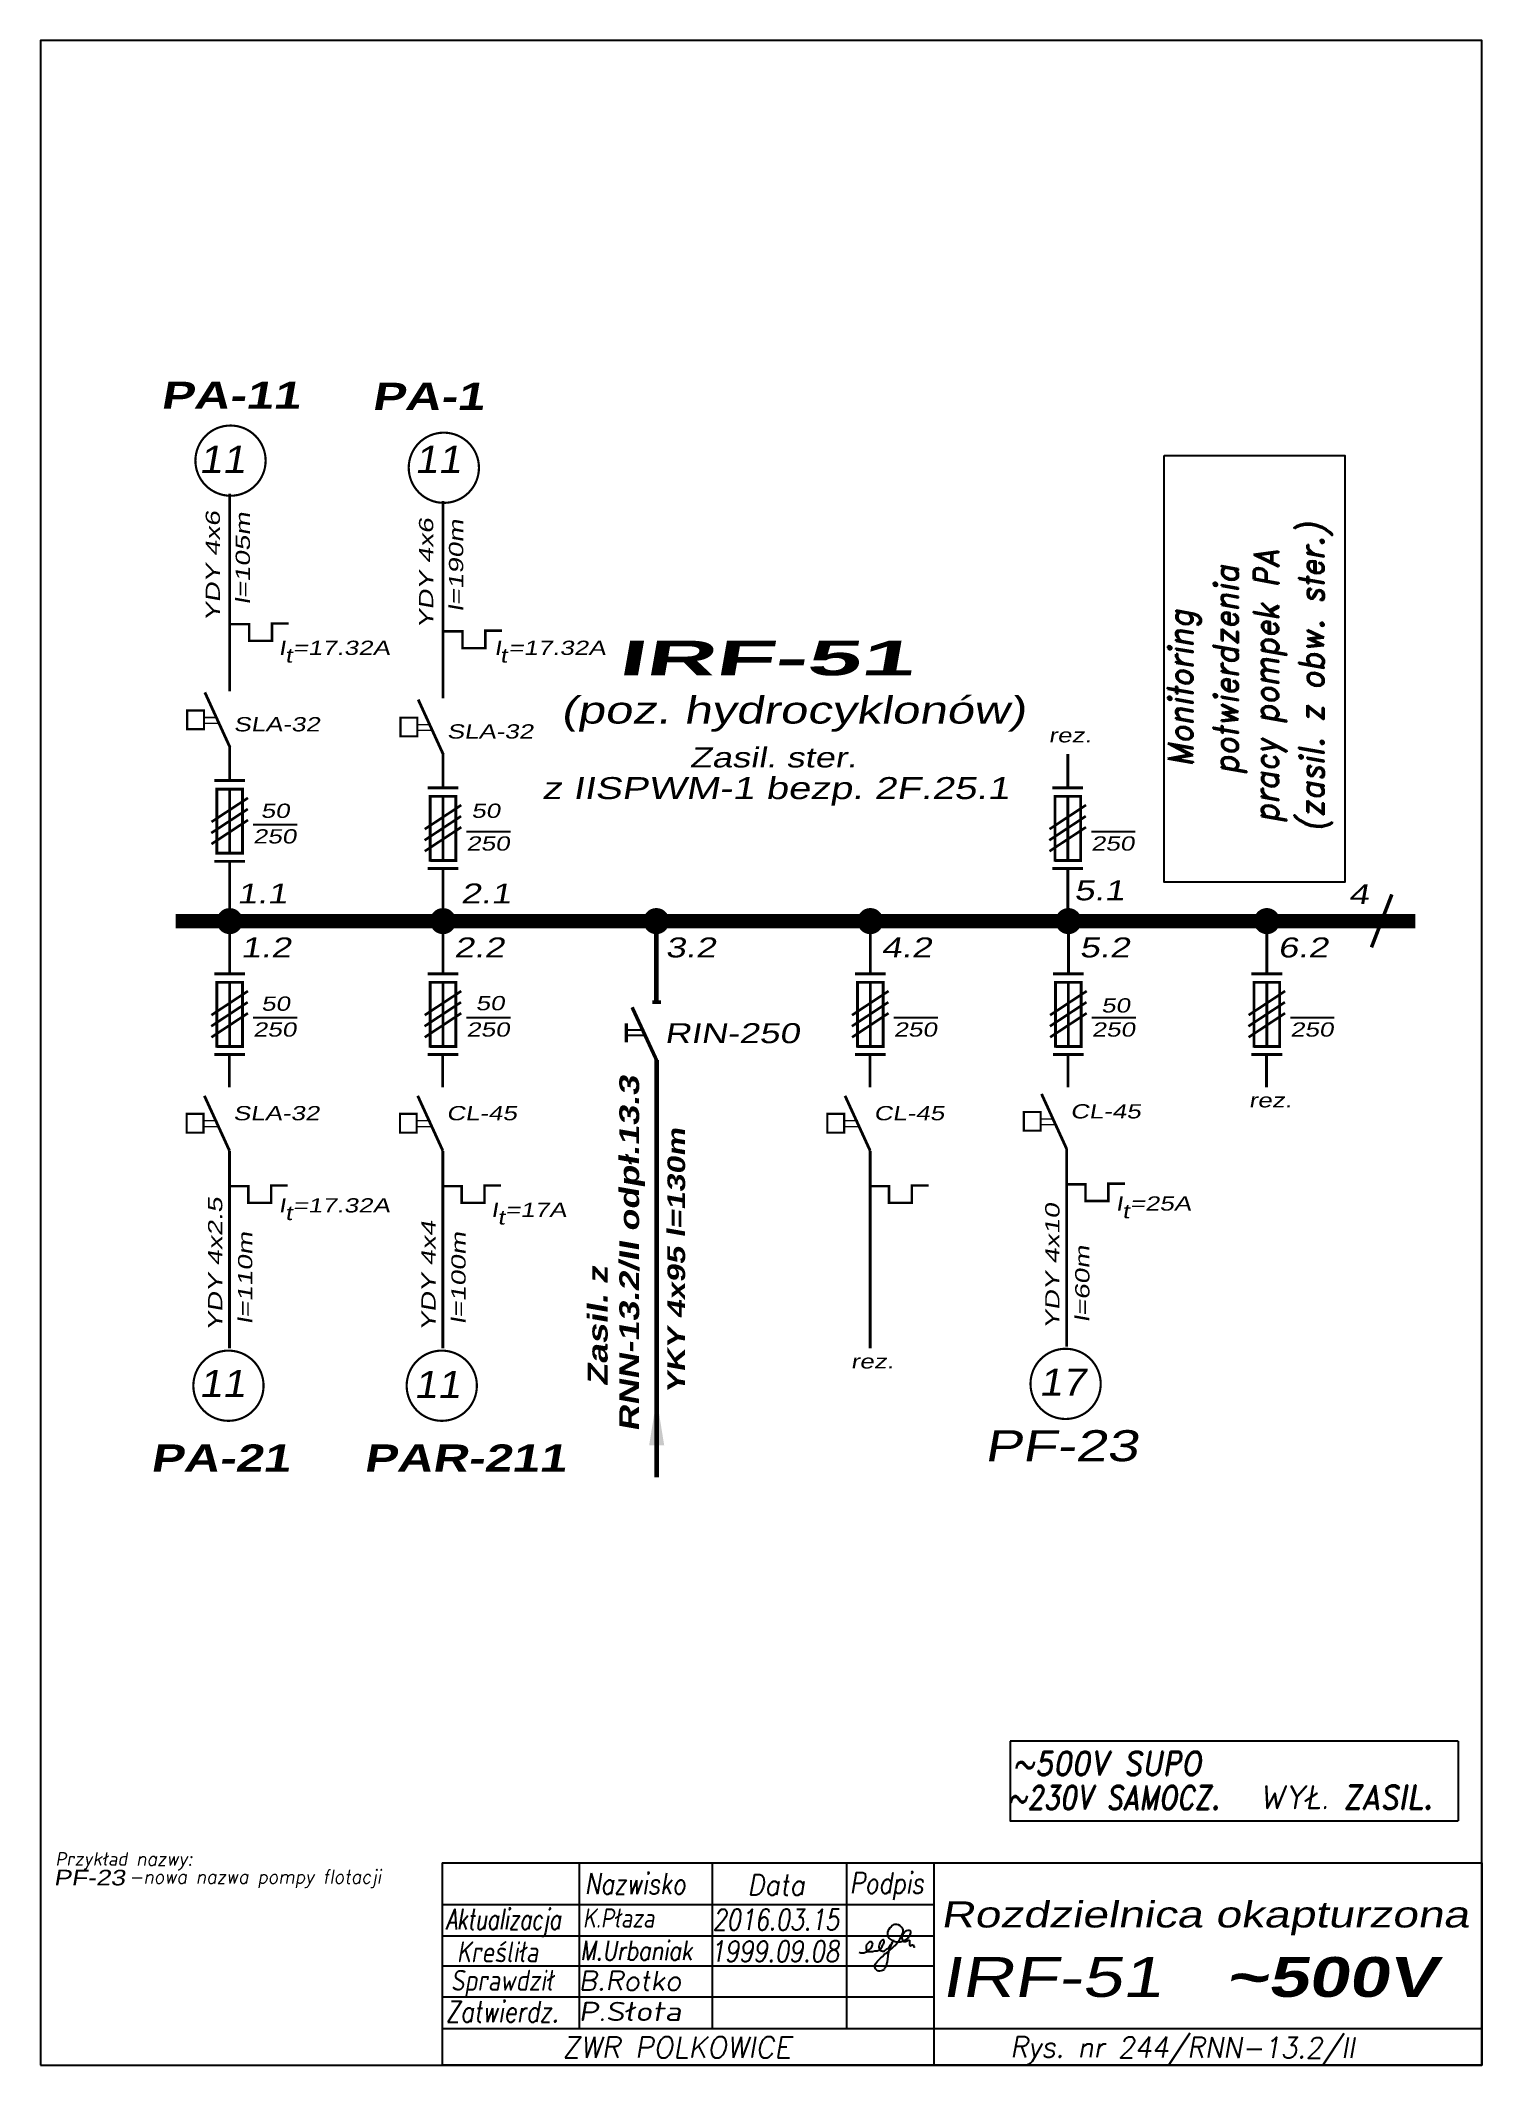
# Model space of a CAD drawing. Extents: x 0 to 210, y 0 to 295.
import ezdxf
from ezdxf.enums import TextEntityAlignment as Align

# ---------------------------------------------------------------- set-up
doc = ezdxf.new("R2010")
doc.units = 0
doc.header["$MEASUREMENT"] = 0
doc.layers.get('0').update_dxf_attribs({"linetype": 'CONTINUOUS'})
doc.layers.add('LINIE', color=4, linetype='CONTINUOUS')
doc.layers.add('pole12', color=7, linetype='CONTINUOUS')
doc.styles.add('ROMAND', font='romand', dxfattribs={"width": 0.8, "oblique": 15, "height": 7})
doc.styles.add('ROMANS', font='romans', dxfattribs={"width": 0.8, "oblique": 15, "height": 3})
doc.styles.add('styl1', font='arial.ttf', dxfattribs={"width": 0.8, "oblique": 10, "height": 2.8})
doc.styles.add('styl2', font='arialbd.ttf', dxfattribs={"width": 0.8, "oblique": 10, "height": 2.8})

msp = doc.modelspace()

# ---------------------------------------------------------------- linework, layer by layer
at = {"color": 7}
for p, q in [((27.54, 173.88), (27.54, 172.63)), ((58.62, 172.84), (58.62, 171.58)), ((206.53, 47.21), (206.53, 35.6)), ((97.84, 29.49), (97.84, 5.37)), ((117.45, 29.49), (117.45, 5.37)), ((58.5, 23.43), (130.04, 23.43)), ((97.84, 23.43), (97.84, 19.11)), ((117.45, 23.43), (117.45, 19.11)), ((58.5, 18.85), (130.09, 18.85)), ((120.52, 17.75), (120.43, 17.66)), ((120.66, 17.86), (120.52, 17.75)), ((120.74, 17.94), (120.66, 17.86)), ((120.83, 17.99), (120.74, 17.94)), ((120.92, 18.01), (120.83, 17.99)), ((121.01, 18.01), (120.92, 18.01)), ((121.1, 17.94), (121.01, 18.01)), ((121.16, 17.88), (121.1, 17.94)), ((121.23, 17.79), (121.16, 17.88)), ((121.25, 17.66), (121.23, 17.79)), ((122.31, 17.79), (122.22, 17.64)), ((122.4, 17.94), (122.31, 17.79)), ((122.48, 18.08), (122.4, 17.94)), ((122.57, 18.16), (122.48, 18.08)), ((122.66, 18.23), (122.57, 18.16)), ((122.75, 18.27), (122.66, 18.23)), ((122.84, 18.27), (122.75, 18.27)), ((122.88, 18.23), (122.84, 18.27)), ((122.84, 17.66), (122.88, 17.81)), ((122.9, 18.16), (122.88, 18.23)), ((122.88, 17.81), (122.9, 17.94)), ((122.9, 17.94), (122.9, 18.16)), ((123.43, 19.4), (123.41, 19.16)), ((123.41, 19.16), (123.43, 18.94)), ((123.5, 19.62), (123.43, 19.4)), ((123.43, 18.94), (123.5, 18.74)), ((123.61, 19.77), (123.5, 19.62)), ((123.5, 18.74), (123.63, 18.52)), ((123.76, 20.01), (123.61, 19.77)), ((123.63, 18.52), (123.8, 18.38)), ((123.94, 20.19), (123.76, 20.01)), ((123.8, 18.38), (124.11, 18.16)), ((124.11, 20.37), (123.94, 20.19)), ((123.94, 17.66), (124.02, 17.79)), ((124.02, 17.75), (123.98, 17.64)), ((124.02, 17.79), (124.11, 17.88)), ((124.07, 17.88), (124.02, 17.75)), ((124.11, 18.01), (124.07, 17.88)), ((124.25, 20.45), (124.11, 20.37)), ((124.11, 18.16), (124.38, 18.1)), ((124.16, 18.1), (124.11, 18.01)), ((124.11, 17.88), (124.16, 18.01)), ((124.2, 18.16), (124.16, 18.1)), ((124.16, 18.01), (124.2, 18.1)), ((124.2, 18.16), (124.25, 18.23)), ((124.25, 18.23), (124.2, 18.16)), ((124.2, 18.1), (124.2, 18.16)), ((124.42, 20.52), (124.25, 20.45)), ((124.25, 18.23), (124.25, 18.27)), ((124.25, 18.27), (124.25, 18.23)), ((124.38, 18.1), (124.69, 18.01)), ((124.75, 20.52), (124.42, 20.52)), ((124.69, 18.01), (125.28, 18.01)), ((124.69, 17.66), (124.86, 17.88)), ((124.99, 20.45), (124.75, 20.52)), ((124.86, 17.88), (124.99, 18.1)), ((125.24, 20.32), (124.99, 20.45)), ((124.99, 18.1), (125.19, 18.38)), ((125.19, 18.38), (125.37, 18.65)), ((125.41, 20.19), (125.24, 20.32)), ((125.28, 18.01), (125.5, 18.03)), ((125.37, 18.65), (125.5, 18.94)), ((125.54, 20.06), (125.41, 20.19)), ((125.5, 18.94), (125.59, 19.16)), ((125.54, 18.87), (125.5, 18.71)), ((125.5, 18.71), (125.5, 18.52)), ((125.5, 18.52), (125.54, 18.36)), ((125.5, 18.03), (125.72, 18.1)), ((125.63, 19.88), (125.54, 20.06)), ((125.63, 19.07), (125.54, 18.87)), ((125.54, 18.36), (125.59, 18.21)), ((125.59, 19.16), (125.68, 19.38)), ((125.59, 18.21), (125.68, 18.1)), ((125.68, 19.73), (125.63, 19.88)), ((125.76, 19.22), (125.63, 19.07)), ((125.68, 19.38), (125.68, 19.73)), ((125.68, 18.1), (125.81, 18.03)), ((125.72, 18.1), (125.9, 18.21)), ((125.85, 19.38), (125.76, 19.22)), ((125.81, 18.03), (126.03, 18.03)), ((125.99, 19.49), (125.85, 19.38)), ((125.9, 18.21), (126.12, 18.34)), ((126.16, 19.57), (125.99, 19.49)), ((126.03, 18.03), (126.16, 18.1)), ((126.12, 18.34), (126.29, 18.45)), ((126.38, 19.64), (126.16, 19.57)), ((126.16, 18.1), (126.43, 18.23)), ((126.29, 18.45), (126.43, 18.58)), ((126.58, 19.64), (126.38, 19.64)), ((126.43, 18.58), (126.58, 18.8)), ((126.43, 18.23), (126.6, 18.23)), ((126.69, 19.57), (126.58, 19.64)), ((126.58, 18.8), (126.69, 19)), ((126.6, 18.23), (126.6, 17.64)), ((126.8, 19.44), (126.69, 19.57)), ((126.69, 19), (126.76, 19.16)), ((126.76, 19.16), (126.8, 19.29)), ((126.8, 19.29), (126.8, 19.44)), ((119.27, 16.47), (119.51, 16.38)), ((119.51, 16.38), (119.73, 16.38)), ((119.73, 16.38), (119.95, 16.4)), ((119.95, 16.4), (120.19, 16.47)), ((120.19, 16.47), (120.35, 16.53)), ((120.32, 17.37), (120.3, 17.22)), ((120.3, 17.22), (120.3, 17.04)), ((120.3, 17.04), (120.32, 16.93)), ((120.37, 17.53), (120.32, 17.37)), ((120.32, 16.93), (120.37, 16.8)), ((120.35, 16.53), (120.5, 16.62)), ((120.43, 17.66), (120.37, 17.53)), ((120.37, 16.8), (120.41, 16.67)), ((120.41, 16.67), (120.46, 16.6)), ((120.46, 16.6), (120.5, 16.6)), ((120.5, 16.62), (120.66, 16.76)), ((120.5, 16.6), (120.57, 16.58)), ((120.57, 16.58), (120.7, 16.58)), ((120.66, 16.76), (120.79, 16.89)), ((120.7, 16.58), (120.92, 16.6)), ((120.79, 16.89), (120.92, 17.04)), ((120.92, 17.04), (121.1, 17.24)), ((120.92, 16.6), (121.23, 16.6)), ((121.1, 17.24), (121.16, 17.39)), ((121.16, 17.39), (121.21, 17.53)), ((121.21, 17.53), (121.25, 17.66)), ((121.23, 16.6), (121.56, 16.67)), ((121.56, 16.67), (121.89, 16.69)), ((121.58, 14.58), (121.65, 14.77)), ((121.65, 14.77), (121.78, 14.99)), ((121.78, 14.99), (121.95, 15.19)), ((121.89, 16.69), (122.13, 16.76)), ((121.95, 15.19), (122.17, 15.41)), ((122.17, 17.46), (122.13, 17.31)), ((122.13, 17.31), (122.13, 17.17)), ((122.13, 17.17), (122.17, 17.09)), ((122.13, 16.76), (122.22, 16.82)), ((122.22, 17.64), (122.17, 17.46)), ((122.17, 17.09), (122.17, 16.98)), ((122.17, 16.98), (122.22, 16.95)), ((122.17, 15.41), (122.4, 15.61)), ((122.22, 16.95), (122.26, 16.89)), ((122.22, 16.82), (122.31, 16.89)), ((122.26, 16.89), (122.35, 16.8)), ((122.31, 16.89), (122.35, 16.95)), ((122.35, 16.95), (122.44, 17.04)), ((122.35, 16.8), (122.44, 16.69)), ((122.4, 15.61), (122.66, 15.83)), ((122.44, 17.04), (122.62, 17.31)), ((122.44, 16.69), (122.57, 16.67)), ((122.57, 16.67), (122.7, 16.62)), ((122.62, 17.31), (122.75, 17.53)), ((122.66, 15.83), (122.9, 16.12)), ((122.7, 16.62), (122.88, 16.62)), ((122.75, 17.53), (122.84, 17.66)), ((122.88, 16.62), (122.95, 16.69)), ((122.9, 16.12), (123.12, 16.27)), ((122.95, 16.69), (123.1, 16.76)), ((123.1, 16.76), (123.21, 16.89)), ((123.12, 16.27), (123.3, 16.4)), ((123.21, 16.89), (123.34, 16.95)), ((123.28, 14.82), (123.25, 14.69)), ((123.3, 14.91), (123.28, 14.82)), ((123.3, 16.4), (123.54, 16.6)), ((123.34, 15.06), (123.3, 14.91)), ((123.34, 16.95), (123.45, 17.02)), ((123.36, 15.19), (123.34, 15.06)), ((123.39, 15.35), (123.36, 15.19)), ((123.43, 15.54), (123.39, 15.35)), ((123.45, 15.76), (123.43, 15.54)), ((123.45, 17.02), (123.56, 17.11)), ((123.47, 15.98), (123.45, 15.76)), ((123.52, 16.25), (123.47, 15.98)), ((123.56, 16.47), (123.52, 16.25)), ((123.54, 16.6), (123.8, 16.82)), ((123.56, 17.11), (123.67, 17.24)), ((123.61, 16.69), (123.56, 16.47)), ((123.67, 16.89), (123.61, 16.69)), ((123.67, 17.24), (123.76, 17.37)), ((123.76, 17.04), (123.67, 16.89)), ((123.76, 17.37), (123.85, 17.53)), ((123.8, 17.17), (123.76, 17.04)), ((123.85, 17.33), (123.8, 17.17)), ((123.8, 16.82), (124.02, 17.02)), ((123.85, 17.53), (123.94, 17.66)), ((123.89, 17.46), (123.85, 17.33)), ((123.98, 17.64), (123.89, 17.46)), ((124.02, 17.02), (124.29, 17.24)), ((124.29, 17.24), (124.51, 17.44)), ((124.51, 17.44), (124.69, 17.66)), ((126.6, 17.64), (126.62, 17.53)), ((126.62, 17.53), (126.65, 17.46)), ((126.65, 17.46), (126.67, 17.39)), ((126.67, 17.39), (126.73, 17.39)), ((126.73, 17.39), (126.89, 17.5)), ((126.89, 17.5), (127.02, 17.53)), ((127.02, 17.53), (127.11, 17.57)), ((127.11, 17.57), (127.15, 17.57)), ((127.15, 17.57), (127.15, 17.53)), ((127.15, 17.53), (127.2, 17.44)), ((127.2, 17.44), (127.2, 17.33)), ((127.2, 17.33), (127.24, 17.28)), ((127.24, 17.28), (127.24, 17.24)), ((127.24, 17.24), (127.28, 17.22)), ((127.28, 17.24), (127.33, 17.28)), ((127.28, 17.17), (127.28, 17.24)), ((127.28, 17.22), (127.28, 17.17)), ((127.33, 17.28), (127.33, 17.31)), ((58.5, 14.47), (130.19, 14.47)), ((121.56, 14.35), (121.58, 14.58)), ((121.6, 14.2), (121.56, 14.35)), ((121.67, 14.07), (121.6, 14.2)), ((121.76, 13.94), (121.67, 14.07)), ((121.87, 13.85), (121.76, 13.94)), ((122, 13.76), (121.87, 13.85)), ((122.13, 13.72), (122, 13.76)), ((122.26, 13.72), (122.13, 13.72)), ((122.48, 13.76), (122.26, 13.72)), ((122.66, 13.8), (122.48, 13.76)), ((122.79, 13.87), (122.66, 13.8)), ((122.9, 13.98), (122.79, 13.87)), ((122.97, 14.13), (122.9, 13.98)), ((123.06, 14.27), (122.97, 14.13)), ((123.12, 14.4), (123.06, 14.27)), ((123.19, 14.55), (123.12, 14.4)), ((123.25, 14.69), (123.19, 14.55)), ((58.5, 9.98), (130.09, 9.98)), ((66.01, 0), (66.01, 0)), ((66.01, 0), (66.01, 0))]:
    msp.add_line(p, q, dxfattribs=at)
for points in [[(0, 0), (210, 0), (210, 295), (0, 295)], [(163.74, 234.53), (190.02, 234.53), (190.02, 172.39), (163.74, 172.39)]]:
    msp.add_lwpolyline(points, close=True)
at = {"const_width": 0.312}
for points in [[(22.57, 233.79, 1), (32.8, 233.79, 1)], [(53.65, 232.75, 1), (63.88, 232.75, 1)], [(22.27, 99.01, 1), (32.5, 99.01, 1)], [(53.35, 99.01, 1), (63.58, 99.01, 1)], [(144.24, 99.28, 1), (154.47, 99.28, 1)]]:
    msp.add_lwpolyline(points, format="xyb", close=True, dxfattribs=at)
at = {"color": 7}
for points, const_width in [([(27.57, 228.96), (27.57, 200.18)], 0.415), ([(58.65, 227.91), (58.65, 199.14)], 0.415), ([(27.57, 192.09), (27.57, 187.2)], 0.415), ([(58.65, 191.05), (58.65, 186.16)], 0.415), ([(149.67, 191.05), (149.67, 186.16)], 0.415), ([(25.33, 187.18), (29.81, 187.18), (29.81, 187.18)], 0.415), ([(25.7, 176.59), (29.43, 176.59), (29.43, 185.93), (25.7, 185.93), (25.7, 176.38)], 0.415), ([(27.57, 185.93), (27.57, 185.93), (27.57, 185.93), (27.57, 176.59)], 0.415), ([(56.41, 186.13), (60.89, 186.13), (60.89, 186.13)], 0.415), ([(147.43, 186.13), (151.91, 186.13), (151.91, 186.13)], 0.415), ([(30.2, 183.03), (30.2, 183.03), (24.88, 179.53)], 0.374), ([(30.23, 184.65), (30.23, 184.65), (24.91, 181.15)], 0.374), ([(61.31, 183.61), (61.31, 183.61), (55.99, 180.1)], 0.374), ([(56.78, 175.54), (60.51, 175.54), (60.51, 184.89), (56.78, 184.89), (56.78, 175.34)], 0.415), ([(58.65, 184.89), (58.65, 184.89), (58.65, 184.89), (58.65, 175.54)], 0.415), ([(152.33, 183.61), (152.33, 183.61), (147.01, 180.1)], 0.374), ([(147.8, 175.54), (151.54, 175.54), (151.54, 184.89), (147.8, 184.89), (147.8, 175.34)], 0.415), ([(149.67, 184.89), (149.67, 184.89), (149.67, 184.89), (149.67, 175.54)], 0.415), ([(30.23, 181.43), (30.23, 181.43), (24.91, 177.93)], 0.374), ([(30.98, 180.77), (37.4, 180.77)], 0.299), ([(61.28, 181.99), (61.28, 181.99), (55.96, 178.48)], 0.374), ([(61.31, 180.39), (61.31, 180.39), (55.99, 176.89)], 0.374), ([(152.3, 181.99), (152.3, 181.99), (146.98, 178.48)], 0.374), ([(152.33, 180.39), (152.33, 180.39), (147.01, 176.89)], 0.374), ([(62.06, 179.73), (68.48, 179.73)], 0.299), ([(153.08, 179.73), (159.5, 179.73)], 0.299), ([(25.33, 175.41), (29.81, 175.41)], 0.415), ([(27.57, 175.41), (27.57, 167.74)], 0.415), ([(56.41, 174.37), (60.89, 174.37)], 0.415), ([(58.65, 174.37), (58.65, 166.7)], 0.415), ([(147.43, 174.37), (151.91, 174.37)], 0.415), ([(149.67, 174.37), (149.67, 166.7)], 0.415), ([(19.7, 166.68), (138.64, 166.68)], 2.08), ([(27.57, 166.7), (27.57, 159.03)], 0.415), ([(49.6, 166.68), (200.3, 166.68)], 2.08), ([(58.65, 166.7), (58.65, 159.03)], 0.415), ([(89.73, 166.7), (89.73, 154.89)], 0.649), ([(120.91, 166.7), (120.91, 159.03)], 0.415), ([(149.77, 166.7), (149.77, 159.03)], 0.415), ([(178.68, 166.7), (178.68, 159.03)], 0.415), ([(30.22, 156.51), (30.22, 156.51), (24.9, 153)], 0.374), ([(25.33, 159.03), (29.8, 159.03), (29.8, 159.03)], 0.415), ([(25.69, 148.44), (29.43, 148.44), (29.43, 157.79), (25.69, 157.79), (25.69, 148.24)], 0.415), ([(27.56, 157.79), (27.56, 157.79), (27.56, 157.79), (27.56, 148.44)], 0.415), ([(61.3, 156.51), (61.3, 156.51), (55.98, 153)], 0.374), ([(56.41, 159.03), (60.88, 159.03), (60.88, 159.03)], 0.415), ([(56.77, 148.44), (60.51, 148.44), (60.51, 157.79), (56.77, 157.79), (56.77, 148.24)], 0.415), ([(58.64, 157.79), (58.64, 157.79), (58.64, 157.79), (58.64, 148.44)], 0.415), ([(123.56, 156.51), (123.56, 156.51), (118.24, 153)], 0.374), ([(118.67, 159.03), (123.15, 159.03), (123.15, 159.03)], 0.415), ([(119.03, 148.44), (122.77, 148.44), (122.77, 157.79), (119.03, 157.79), (119.03, 148.24)], 0.415), ([(120.9, 157.79), (120.9, 157.79), (120.9, 157.79), (120.9, 148.44)], 0.415), ([(152.43, 156.51), (152.43, 156.51), (147.1, 153)], 0.374), ([(147.53, 159.03), (152.01, 159.03), (152.01, 159.03)], 0.415), ([(147.89, 148.44), (151.63, 148.44), (151.63, 157.79), (147.89, 157.79), (147.89, 148.24)], 0.415), ([(149.76, 157.79), (149.76, 157.79), (149.76, 157.79), (149.76, 148.44)], 0.415), ([(181.34, 156.51), (181.34, 156.51), (176.02, 153)], 0.374), ([(176.44, 159.03), (180.92, 159.03), (180.92, 159.03)], 0.415), ([(176.81, 148.44), (180.55, 148.44), (180.55, 157.79), (176.81, 157.79), (176.81, 148.24)], 0.415), ([(178.68, 157.79), (178.68, 157.79), (178.68, 157.79), (178.68, 148.44)], 0.415), ([(30.19, 154.89), (30.19, 154.89), (24.87, 151.38)], 0.374), ([(30.22, 153.29), (30.22, 153.29), (24.9, 149.78)], 0.374), ([(61.27, 154.89), (61.27, 154.89), (55.95, 151.38)], 0.374), ([(61.3, 153.29), (61.3, 153.29), (55.98, 149.78)], 0.374), ([(89.14, 154.89), (90.41, 154.89)], 0.519), ([(123.53, 154.89), (123.53, 154.89), (118.21, 151.38)], 0.374), ([(123.56, 153.29), (123.56, 153.29), (118.24, 149.78)], 0.374), ([(152.4, 154.89), (152.4, 154.89), (147.07, 151.38)], 0.374), ([(152.43, 153.29), (152.43, 153.29), (147.1, 149.78)], 0.374), ([(181.31, 154.89), (181.31, 154.89), (175.99, 151.38)], 0.374), ([(181.34, 153.29), (181.34, 153.29), (176.02, 149.78)], 0.374), ([(30.97, 152.63), (37.4, 152.63)], 0.299), ([(62.05, 152.63), (68.48, 152.63)], 0.299), ([(124.31, 152.63), (130.74, 152.63)], 0.299), ([(153.17, 152.63), (159.6, 152.63)], 0.299), ([(182.09, 152.63), (188.51, 152.63)], 0.299), ([(27.51, 147.37), (27.51, 142.48)], 0.415), ([(58.59, 147.37), (58.59, 142.48)], 0.415), ([(120.85, 147.37), (120.85, 142.48)], 0.415), ([(149.71, 147.37), (149.71, 142.48)], 0.415), ([(178.62, 147.37), (178.62, 142.48)], 0.415), ([(25.32, 147.27), (29.8, 147.27)], 0.415), ([(56.4, 147.27), (60.88, 147.27)], 0.415), ([(89.77, 146.48), (89.77, 85.64)], 0.649), ([(118.66, 147.27), (123.14, 147.27)], 0.415), ([(147.52, 147.27), (152.01, 147.27)], 0.415), ([(176.44, 147.27), (180.92, 147.27)], 0.415), ([(27.55, 133.22), (27.55, 104.45)], 0.415), ([(58.63, 133.22), (58.63, 104.45)], 0.415), ([(120.89, 133.22), (120.89, 104.45)], 0.415), ([(149.52, 133.49), (149.52, 104.72)], 0.415)]:
    msp.add_lwpolyline(points, dxfattribs=dict(at, const_width=const_width))
for points, const_width in [([(27.47, 209.95), (30.4, 209.95), (30.4, 207.53), (33.73, 207.53), (33.73, 210.05), (36.16, 210.05)], 0.361), ([(58.55, 208.91), (61.48, 208.91), (61.48, 206.48), (64.81, 206.48), (64.81, 209.01), (67.24, 209.01)], 0.361), ([(23.95, 200.02), (27.62, 191.99)], 0.415), ([(55.03, 198.98), (58.7, 190.95)], 0.415), ([(23.66, 196.37), (25.82, 196.37)], 0.208), ([(23.82, 195.53), (25.98, 195.53)], 0.208), ([(54.74, 195.33), (56.9, 195.33)], 0.208), ([(54.9, 194.49), (57.06, 194.49)], 0.208), ([(196.89, 170.59), (193.92, 162.88)], 0.519), ([(86.2, 154.14), (89.78, 146.4)], 0.519), ([(85.35, 151.8), (85.35, 149.05)], 0.519), ([(85.35, 150.85), (87.72, 150.85)], 0.312), ([(85.35, 150.06), (88.33, 150.06)], 0.312), ([(145.85, 141.52), (149.52, 133.49)], 0.415), ([(23.88, 141.25), (27.55, 133.22)], 0.415), ([(54.96, 141.25), (58.63, 133.22)], 0.415), ([(117.22, 141.25), (120.89, 133.22)], 0.415), ([(23.59, 137.61), (25.75, 137.61)], 0.208), ([(23.74, 136.76), (25.91, 136.76)], 0.208), ([(54.67, 137.61), (56.83, 137.61)], 0.208), ([(54.82, 136.76), (56.99, 136.76)], 0.208), ([(116.93, 137.61), (119.09, 137.61)], 0.208), ([(117.09, 136.76), (119.25, 136.76)], 0.208), ([(145.56, 137.88), (147.72, 137.88)], 0.208), ([(145.72, 137.03), (147.88, 137.03)], 0.208), ([(27.35, 128.08), (30.28, 128.08), (30.28, 125.65), (33.61, 125.65), (33.61, 128.18), (36.03, 128.18)], 0.361), ([(58.43, 128.08), (61.36, 128.08), (61.36, 125.65), (64.69, 125.65), (64.69, 128.18), (67.11, 128.18)], 0.361), ([(120.69, 128.08), (123.62, 128.08), (123.62, 125.65), (126.95, 125.65), (126.95, 128.18), (129.38, 128.18)], 0.361), ([(149.32, 128.35), (152.25, 128.35), (152.25, 125.92), (155.58, 125.92), (155.58, 128.45), (158, 128.45)], 0.361)]:
    msp.add_lwpolyline(points, dxfattribs=dict(const_width=const_width))
at = {"color": 7, "const_width": 0.312}
for points in [[(23.82, 197.39), (23.82, 194.66), (21.36, 194.66), (21.36, 197.39)], [(54.9, 196.34), (54.9, 193.62), (52.45, 193.62), (52.45, 196.34)], [(23.74, 138.62), (23.74, 135.89), (21.29, 135.89), (21.29, 138.62)], [(54.82, 138.62), (54.82, 135.89), (52.37, 135.89), (52.37, 138.62)], [(117.09, 138.62), (117.09, 135.89), (114.63, 135.89), (114.63, 138.62)], [(145.72, 138.89), (145.72, 136.16), (143.26, 136.16), (143.26, 138.89)]]:
    msp.add_lwpolyline(points, close=True, dxfattribs=at)
at = {"color": 7, "const_width": 1.71}
for points in [[(26.52, 166.7, 1), (28.61, 166.7, 1)], [(57.6, 166.7, 1), (59.69, 166.7, 1)], [(88.68, 166.7, 1), (90.77, 166.7, 1)], [(119.86, 166.7, 1), (121.95, 166.7, 1)], [(148.72, 166.7, 1), (150.81, 166.7, 1)], [(177.64, 166.7, 1), (179.73, 166.7, 1)]]:
    msp.add_lwpolyline(points, format="xyb", close=True, dxfattribs=at)
at = {"color": 7}
for points in [[(141.3, 47.21), (141.3, 35.6), (206.53, 35.6)], [(206.53, 47.21), (141.3, 47.21)]]:
    msp.add_lwpolyline(points, dxfattribs=at)
msp.add_solid([(88.68, 90.34), (89.78, 97.1), (90.87, 90.34)], dxfattribs=at)
at = {"layer": 'LINIE', "color": 7}
for p, q in [((58.5, 29.49), (210, 29.49)), ((58.5, 29.49), (58.5, 0)), ((78.47, 29.49), (78.47, 5.37)), ((130.14, 29.46), (130.14, -0.03)), ((210, 29.49), (210, 0)), ((58.5, 5.37), (210.1, 5.37)), ((210, 0), (58.5, 0)), ((66, 0), (66, 0)), ((66.01, 0), (210, 0)), ((210, 0), (210, 0))]:
    msp.add_line(p, q, dxfattribs=at)

# ---------------------------------------------------------------- texts
at = {"color": 7, "oblique": 10}
for s, height, style, width, p in [('PA-11', 3.946, 'styl2', 1.3, (17.48, 241.34)), ('PA-1', 3.946, 'styl2', 1.3, (48.26, 241.19)), ('11', 3.946, 'styl1', 1.1, (23.08, 232.01)), ('11', 3.946, 'styl1', 1.1, (54.51, 232.01)), ('I =17.32A', 2.077, 'styl1', 1.3, (34.66, 205.48)), ('I =17.32A', 2.077, 'styl1', 1.3, (66.08, 205.48)), ('IRF-51', 5.048, 'styl2', 2, (84.08, 202.51)), ('t', 2.08, 'styl1', 1.3, (35.61, 204.37)), ('t', 2.08, 'styl1', 1.3, (66.92, 204.37)), ('(poz. hydrocyklonów)', 3.9461, 'styl1', 1.3, (75.78, 195.48)), ('SLA-32', 2.077, 'styl1', 1.3, (28.13, 194.34)), ('SLA-32', 2.077, 'styl1', 1.3, (59.21, 193.3)), ('Zasil. ster. ', 2.9076, 'styl1', 1.3, (94.57, 189.09)), ('rez.', 2.077, 'styl1', 1.3, (146.87, 192.74)), ('50', 2.077, 'styl1', 1.3, (32.09, 181.74)), ('50', 2.077, 'styl1', 1.3, (62.77, 181.74)), ('250', 2.077, 'styl1', 1.3, (30.97, 178.01)), ('250', 2.077, 'styl1', 1.3, (62.05, 176.97)), ('250', 2.077, 'styl1', 1.3, (153.07, 176.97)), ('1.1', 2.908, 'styl1', 1.3, (28.62, 169.27)), ('2.1', 2.908, 'styl1', 1.3, (61.22, 169.27)), ('5.1', 2.908, 'styl1', 1.3, (150.59, 169.73)), ('4', 2.91, 'styl1', 1.3, (190.58, 169.17)), ('1.2', 2.908, 'styl1', 1.3, (29.16, 161.41)), ('2.2', 2.908, 'styl1', 1.3, (60.24, 161.41)), ('3.2', 2.908, 'styl1', 1.3, (91.04, 161.41)), ('4.2', 2.908, 'styl1', 1.3, (122.5, 161.41)), ('5.2', 2.908, 'styl1', 1.3, (151.36, 161.41)), ('6.2', 2.908, 'styl1', 1.3, (180.27, 161.41)), ('50', 2.077, 'styl1', 1.3, (32.15, 153.64)), ('50', 2.077, 'styl1', 1.3, (63.41, 153.71)), ('50', 2.077, 'styl1', 1.3, (154.54, 153.38)), ('250', 2.077, 'styl1', 1.3, (30.97, 149.87)), ('250', 2.077, 'styl1', 1.3, (62.05, 149.87)), ('RIN-250', 2.908, 'styl1', 1.3, (90.9, 148.92)), ('250', 2.077, 'styl1', 1.3, (124.31, 149.87)), ('250', 2.077, 'styl1', 1.3, (153.17, 149.87)), ('250', 2.077, 'styl1', 1.3, (182.08, 149.87)), ('SLA-32', 2.077, 'styl1', 1.3, (28.06, 137.68)), ('CL-45', 2.077, 'styl1', 1.3, (59.14, 137.68)), ('CL-45', 2.077, 'styl1', 1.3, (121.4, 137.68)), ('CL-45', 2.077, 'styl1', 1.3, (150.03, 137.95)), ('rez.', 2.077, 'styl1', 1.3, (176.04, 139.56)), ('I =17.32A', 2.077, 'styl1', 1.3, (34.66, 124.25)), ('t', 2.08, 'styl1', 1.3, (35.61, 123.14)), ('I =17A', 2.077, 'styl1', 1.3, (65.61, 123.6)), ('t', 2.08, 'styl1', 1.3, (66.57, 122.5)), ('I =25A', 2.077, 'styl1', 1.3, (156.63, 124.52)), ('t', 2.08, 'styl1', 1.3, (157.58, 123.41)), ('11', 3.946, 'styl1', 1.1, (23.08, 97.36)), ('11', 3.946, 'styl1', 1.1, (54.4, 97.23)), ('rez.', 2.077, 'styl1', 1.3, (118.05, 101.52)), ('17', 3.946, 'styl1', 1.1, (145.46, 97.55)), ('PA-21', 3.946, 'styl2', 1.3, (16, 86.51)), ('PAR-211', 3.946, 'styl2', 1.3, (47.08, 86.51)), ('~500V SUPO', 3.5, 'ROMAND', 0.9, (141.6, 42.23)), ('~230V SAMOCZ.', 3.5, 'ROMAND', 0.8, (140.86, 37.25)), ('WYŁ. ZASIL.', 3.5, 'ROMAND', 0.9, (177.61, 37.31)), ('Przykład nazwy:', 1.9688, 'ROMAND', 0.95, (2.18, 29.09)), ('-nowa nazwa pompy flotacji', 1.9688, 'ROMAND', 0.95, (12.91, 26.49)), ('Nazwisko', 3.04, 'ROMANS', 0.8, (79.29, 24.94)), ('Data', 3.04, 'ROMANS', 0.9, (103, 24.77)), ('Podpis', 3.04, 'ROMANS', 0.8, (117.91, 25.05)), ('Aktualizacja', 3.04, 'ROMANS', 0.7, (58.99, 19.77)), ('K.Płaza', 2.8, 'ROMANS', 0.8, (79.01, 20.06)), ('Kreśliła', 3.04, 'ROMANS', 0.8, (60.65, 15.01)), ('M.Urbaniak', 2.8, 'ROMANS', 0.8, (78.61, 15.32)), (' IRF-51', 5.8, 'styl1', 1.3, (128.29, 9.97)), ('~500V ', 5.8, 'styl2', 1.3, (172.64, 9.97)), ('Sprawdził', 3.04, 'ROMANS', 0.8, (59.77, 10.87)), ('Zatwierdz.', 3.04, 'ROMANS', 0.8, (59.04, 6.29))]:
    msp.add_text(s, height=height, dxfattribs=dict(at, style=style, width=width)).set_placement(p)
for s, height, style, width, p in [('YDY 4x6', 2.077, 'styl1', 1.4, (26.14, 210.4)), ('l=105m', 2.077, 'styl1', 1.4, (30.51, 212.82)), ('YDY 4x6', 2.077, 'styl1', 1.4, (57.22, 209.36)), ('l=190m', 2.077, 'styl1', 1.4, (61.59, 211.78)), ('(zasil. z obw. ster.)', 3.6, 'ROMAND', 0.9, (186.99, 179.84)), ('potwierdzenia', 3.6, 'ROMAND', 0.9, (174.5, 188.04)), ('pracy pompek PA', 3.6, 'ROMAND', 0.9, (180.36, 181.01)), ('Monitoring', 3.6, 'ROMAND', 0.9, (167.87, 189.21)), (' RNN-13.2/II odpł.13.3', 2.8846, 'styl2', 1.3, (87.22, 90.86)), ('YKY 4x95 l=130m', 2.58, 'styl2', 1.3, (93.92, 97.86)), ('YDY 4x2.5', 2.077, 'styl1', 1.4, (26.49, 107.02)), ('YDY 4x10', 2.077, 'styl1', 1.4, (148.46, 107.29)), ('l=110m', 2.077, 'styl1', 1.4, (30.86, 107.98)), ('YDY 4x4', 2.077, 'styl1', 1.4, (57.57, 107.02)), ('l=100m', 2.077, 'styl1', 1.4, (61.94, 107.98)), ('l=60m', 2.077, 'styl1', 1.4, (152.83, 108.25)), ('Zasil. z ', 2.885, 'styl2', 1.3, (82.63, 98.94))]:
    msp.add_text(s, height=height, rotation=90, dxfattribs=dict(at, style=style, width=width)).set_placement(p)
at = {"color": 6, "style": 'styl1', "oblique": 10, "width": 1.2}
msp.add_text('PF-23', height=2.275, dxfattribs=at).set_placement((1.92, 26.21))
at = {"color": 7, "oblique": 10}
for s, height, style, width, p, p2 in [('Rozdzielnica okapturzona', 3.8, 'styl1', 1.264874, (131.17, 20.08), (208.06, 20.08)), ('2016.03.15', 3.04, 'ROMANS', 0.718545, (97.92, 19.7), (116.33, 19.7)), ('1999.09.08', 3.04, 'ROMANS', 0.731573, (97.59, 15.09), (116.33, 15.09)), ('B.Rotko', 2.8, 'ROMANS', 0.967134, (78.42, 10.93), (93.38, 10.93)), ('P.Słota', 2.8, 'ROMANS', 1.038773, (78.42, 6.45), (93.38, 6.45))]:
    msp.add_text(s, height=height, dxfattribs=dict(at, style=style, width=width)).set_placement(p, p2, align=Align.FIT)
at = {"color": 7, "style": 'ROMANS', "oblique": 10}
msp.add_text('ZWR POLKOWICE', height=3.04, dxfattribs=at).set_placement((76.03, 1.11))
at = {"color": 7, "style": 'ROMANS', "oblique": 10, "width": 0.83481}
msp.add_text('Rys. nr 244/RNN-13.2/II', height=3.04, rotation=359.8539, dxfattribs=at).set_placement((141.29, 1.15), (191.45, 1.02), align=Align.FIT)
at = {"layer": 'pole12', "color": 6, "lineweight": 35, "style": 'styl1', "oblique": 10, "width": 1.3}
for s, height, p in [('z IISPWM-1 bezp. 2F.25.1', 3.2, (73.02, 184.48)), ('   PF-23', 4.52, (130.67, 88.01))]:
    msp.add_text(s, height=height, dxfattribs=at).set_placement(p)

doc.saveas('drawing.dxf')
